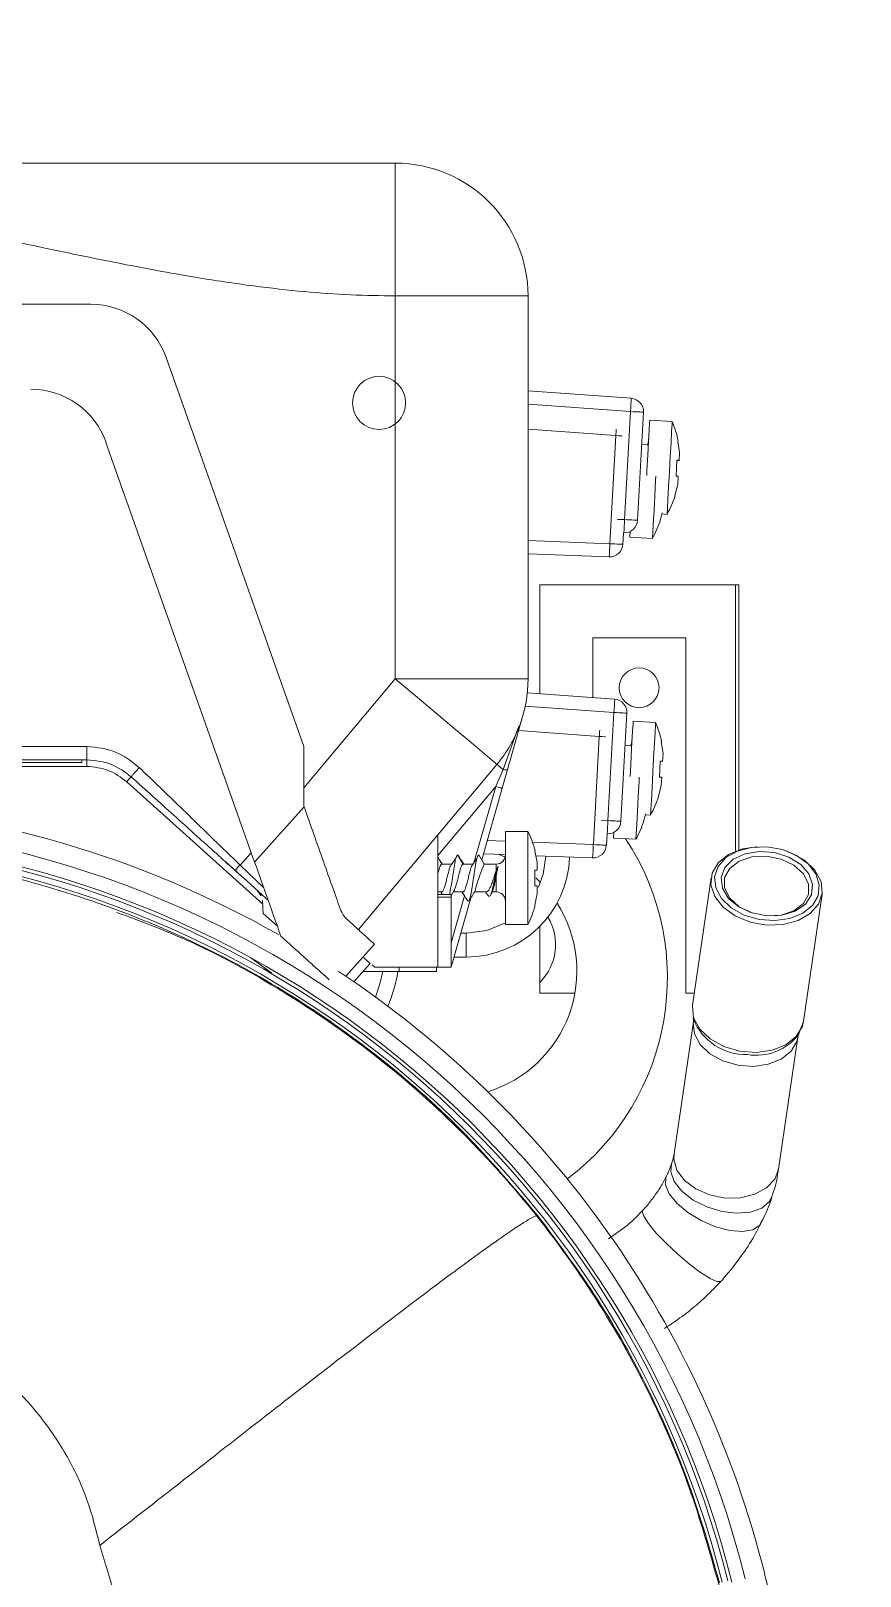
# Model space of a CAD drawing. Header units: millimetres. Extents: x 12325263 to 13848842, y -1463133 to 573208.
# Drawn here: x 12586212.8 to 12586275.3, y -826709.7 to -826593.3 of the extents above; entities that cross this region are included whole.
import ezdxf
from ezdxf.xclip import XClip

# ---------------------------------------------------------------- set-up
doc = ezdxf.new("R2010")
doc.units = ezdxf.units.MM
doc.header["$LTSCALE"] = 1000
doc.header["$XCLIPFRAME"] = 0
for name, color, linetype in [('fur202301', 252, 'Continuous'), ('WALL', 5, 'Continuous'), ('WALL-SHATCH', 8, 'Continuous'), ('建筑-楼板开洞', 251, 'Continuous')]:
    doc.layers.add(name, color=color, linetype=linetype)

# ---------------------------------------------------------------- blocks, each defined once
blk = doc.blocks.new('adgshg13-A$C7F010FC0')
at = {"layer": 'WALL-SHATCH'}
h = blk.add_hatch(color=256, dxfattribs=at)
h.dxf.hatch_style = 1
h.paths.add_polyline_path([(-60384.17, -16880.9), (-763.16, 197.48), (12587.62, -13153.3), (12587.62, -157996.02), (-162964.85, -188820.43), (-171262.38, -180522.9), (-171262.38, -31310.9), (-150707.19, -10755.71), (-131860.08, -7980.9), (-99162.38, -7980.9), (-99162.38, -4980.9), (-76620.43, -4980.9), (-70107.65, -16880.9)], flags=16)
h.paths.add_polyline_path([(-60091.23, -16380.9), (-646.88, 646.88), (12987.62, -12987.62), (12987.62, -158331.9), (-163100.58, -189250.38), (-171662.38, -180688.59), (-171662.38, -31145.21), (-150777.9, -10260.73), (-131896.69, -7480.9), (-99562.38, -7480.9), (-99562.38, -4580.9), (-76365.55, -4580.9), (-69907.51, -16380.9)])
blk = doc.blocks.new('A$C4C7A72D3')
at = {"layer": 'WALL', "color": 1}
blk.add_blockref('adgshg13-A$C7F010FC0', (210433.01, 205503.57), dxfattribs=at)
blk = doc.blocks.new('asdgag2019061912090910327')
at = {"color": 1, "linetype": 'Continuous', "lineweight": 0}
for p, q in [((448.81, -324.68), (439.23, -326.08)), ((438.03, -326.51), (428.1, -327.96)), ((439.22, -326.08), (438.23, -326.45)), ((452.05, -327.34), (452.03, -327.28)), ((424.01, -329.29), (423.85, -329.4)), ((452.37, -329.63), (452.37, -329.56)), ((472.1, -331.2), (452.04, -331.2)), ((472.1, -330.95), (452.13, -330.95)), ((472.1, -345.95), (472.1, -330.95)), ((440.45, -334.44), (450.03, -333.04)), ((429.26, -335.83), (439.19, -334.37)), ((439.39, -334.38), (439.46, -334.39)), ((441.35, -334.95), (441.35, -334.31)), ((441.35, -334.95), (468.1, -334.95)), ((468.1, -334.95), (468.1, -341.95)), ((479.67, -335.54), (478.83, -335.76)), ((480.27, -335.51), (479.67, -335.54)), ((480.28, -335.68), (481.48, -335.62)), ((482.07, -335.41), (481.47, -335.44)), ((482.93, -335.54), (482.07, -335.41)), ((484.5, -337.66), (484.4, -335.97)), ((457.01, -336.79), (456.16, -337.01)), ((457.61, -336.76), (457.01, -336.79)), ((457.62, -336.93), (458.81, -336.87)), ((459.4, -336.66), (458.8, -336.69)), ((460.27, -336.79), (459.4, -336.66)), ((461.83, -338.91), (461.74, -337.22)), ((475.6, -337.46), (475.7, -339.15)), ((477.52, -336.73), (477.02, -336.86)), ((477.41, -336.36), (477.44, -336.75)), ((454.85, -337.98), (454.35, -338.11)), ((454.75, -337.61), (454.77, -338)), ((485.1, -338.13), (476.96, -338.58)), ((482.66, -338.27), (482.64, -337.86)), ((452.94, -338.71), (453.03, -340.4)), ((462.43, -339.38), (454.3, -339.83)), ((459.99, -339.51), (459.97, -339.1)), ((476.03, -339.63), (475.15, -339.68)), ((476.02, -339.63), (476.02, -339.62)), ((485.15, -339.11), (477.02, -339.56)), ((477.02, -339.56), (477.03, -340.08)), ((485.71, -346.83), (485.15, -339.11)), ((486.72, -346.83), (486.15, -339.06)), ((453.36, -340.88), (452.49, -340.93)), ((453.35, -340.88), (453.35, -340.86)), ((462.49, -340.36), (454.35, -340.81)), ((454.35, -340.81), (454.37, -341.33)), ((462.97, -347.04), (462.49, -340.36)), ((463.96, -346.89), (463.49, -340.31)), ((474.44, -346.83), (474.21, -340.72)), ((483.34, -340.21), (475.2, -340.66)), ((475.2, -340.66), (475.44, -346.83)), ((483.82, -346.83), (483.34, -340.21)), ((451.7, -346.24), (451.54, -341.96)), ((460.68, -341.46), (452.54, -341.91)), ((452.54, -341.91), (452.71, -346.5)), ((461.12, -347.54), (460.68, -341.46)), ((468.1, -341.95), (463.61, -341.95)), ((441.35, -345.95), (441.35, -343.3)), ((441.35, -345.95), (446.38, -345.95)), ((448.82, -346.14), (447.99, -346.32)), ((449.42, -346.14), (448.82, -346.14)), ((449.42, -346.32), (449.42, -346.14)), ((450.62, -346.32), (449.42, -346.32)), ((449.57, -345.95), (449.74, -345.95)), ((450.62, -346.14), (450.62, -346.32)), ((451.22, -346.14), (450.62, -346.14)), ((452.05, -346.32), (451.22, -346.14)), ((463.9, -345.95), (472.1, -345.95)), ((446.52, -346.84), (446.52, -348.53)), ((450.02, -346.84), (446.52, -346.84)), ((453.52, -346.84), (450.02, -346.84)), ((453.52, -348.53), (453.52, -346.84)), ((458.2, -348.71), (461.45, -347.51)), ((465.01, -346.83), (465.01, -356.83)), ((465.01, -346.83), (493.86, -346.83)), ((493.86, -346.83), (493.86, -349.76)), ((450.02, -348.53), (446.52, -348.53)), ((453.52, -348.53), (450.02, -348.53)), ((451.4, -350.32), (456.78, -348.78)), ((451.58, -348.56), (451.81, -349.06)), ((451.85, -350.19), (451.79, -348.53)), ((452.79, -348.53), (452.84, -349.91)), ((456.78, -348.78), (458.19, -348.38)), ((456.92, -349.26), (458.2, -348.71)), ((458.58, -349.17), (446.14, -359.61)), ((448.97, -349.23), (448.97, -349.54)), ((450.18, -349.23), (448.97, -349.23)), ((448.97, -349.97), (448.97, -350.87)), ((451.07, -349.23), (450.58, -349.23)), ((451.07, -350.13), (451.07, -349.23)), ((451.1, -350.14), (451.07, -350.12)), ((451.07, -350.13), (451.77, -350.53)), ((451.16, -350.91), (456.92, -349.26)), ((451.71, -353.63), (456.92, -349.26)), ((493.86, -349.76), (493.86, -356.83)), ((443.31, -352.63), (448.53, -351.14)), ((451.07, -351.73), (451.07, -350.97)), ((444.07, -351.49), (444.07, -352.41)), ((445.87, -351.49), (444.07, -351.49)), ((445.13, -352.63), (448.69, -351.61)), ((445.87, -351.9), (445.87, -351.49)), ((449.05, -352.41), (448.71, -352.63)), ((448.97, -351.74), (448.97, -352.47)), ((451.77, -352.13), (451.07, -351.73)), ((451.07, -353.33), (451.07, -352.57)), ((451.66, -352.05), (451.77, -352.13)), ((443.31, -353.73), (442.98, -353.73)), ((442.98, -353.73), (442.98, -356.53)), ((448.59, -352.63), (443.31, -352.63)), ((443.31, -352.63), (443.31, -353.63)), ((443.31, -353.63), (443.31, -358.38)), ((453.27, -353.63), (443.31, -353.63)), ((448.59, -353.63), (448.59, -352.63)), ((448.79, -353.63), (448.79, -352.63)), ((448.79, -353.28), (448.97, -353.4)), ((448.97, -353.34), (448.97, -353.63)), ((442.98, -356.53), (442.98, -359.27)), ((442.98, -356.53), (443.31, -356.53)), ((465.01, -356.83), (456.81, -363.71)), ((493.86, -356.83), (465.01, -356.83)), ((445.04, -358.39), (442.62, -360.56)), ((443.31, -358.38), (443.49, -358.58)), ((442.21, -359.96), (443.59, -358.72)), ((455.37, -363.69), (451.22, -367.42)), ((455.43, -363.71), (455.37, -363.69)), ((455.43, -363.71), (459.92, -363.71)), ((459.92, -363.71), (489.23, -374.09)), ((442.89, -366.14), (444, -367.71)), ((447.35, -366.78), (446.39, -365.71)), ((448.05, -366.81), (457.27, -377.05)), ((449.12, -367.26), (448.69, -366.92)), ((449.27, -366.73), (451, -368.52)), ((451.93, -367.68), (451, -368.52)), ((451.22, -367.42), (482.83, -378.62)), ((458.43, -380.06), (458.93, -380.06)), ((458.43, -380.06), (458.43, -391.01)), ((458.73, -380.44), (458.73, -406.43)), ((458.93, -380.44), (458.73, -380.44)), ((459.93, -380.06), (458.93, -380.06)), ((458.93, -409.49), (458.93, -380.06)), ((459.93, -380.06), (459.93, -409.36)), ((493.23, -379.75), (493.23, -426.81))]:
    blk.add_line(p, q, dxfattribs=at)
at = {"color": 1, "linetype": 'Continuous', "lineweight": 0, "flags": 128}
for points in [[(446.48, -328.86), (446.51, -327.62), (446.81, -326.49), (447.34, -325.57), (448.05, -324.95), (448.88, -324.67), (449.77, -324.76), (450.62, -325.22), (451.36, -326), (451.93, -327.03), (452.03, -327.28)], [(452.37, -328.83), (452.33, -330), (452.05, -331.06), (451.56, -331.92), (450.89, -332.51), (450.1, -332.78), (449.27, -332.69), (448.47, -332.26), (447.77, -331.52), (447.23, -330.55), (446.9, -329.42), (446.82, -328.24), (446.97, -327.12), (447.37, -326.14), (447.96, -325.41), (448.69, -324.98), (449.51, -324.89), (450.33, -325.15), (451.09, -325.74), (451.72, -326.6), (452.16, -327.67), (452.37, -328.83)], [(447.43, -330.07), (447.85, -330.92), (448.51, -331.64), (449.27, -332.02), (450.05, -332.02), (450.75, -331.64), (451.3, -330.92), (451.61, -329.96), (451.67, -328.86), (451.45, -327.76), (450.98, -326.8), (450.33, -326.08), (449.57, -325.7), (448.79, -325.7), (448.09, -326.08), (447.54, -326.8), (447.23, -327.76), (447.17, -328.27)], [(447.18, -328.83), (447.39, -329.95), (447.85, -330.96), (448.49, -331.73), (449.26, -332.18), (450.06, -332.28), (450.81, -332), (451.43, -331.38), (451.85, -330.48), (452.03, -329.4), (451.94, -328.26), (451.6, -327.19), (451.05, -326.29), (450.33, -325.67), (449.54, -325.39), (448.75, -325.48), (448.06, -325.94), (447.53, -326.71), (447.22, -327.71), (447.18, -328.83)], [(439.18, -334.37), (439.12, -334.38), (438.29, -334.29), (437.49, -333.86), (436.79, -333.13), (436.25, -332.16), (435.92, -331.03), (435.83, -329.85), (435.99, -328.73), (436.38, -327.75), (436.97, -327.02), (437.7, -326.59), (438.04, -326.51)], [(439.23, -326.08), (438.87, -326.16), (438.09, -326.62), (437.47, -327.4), (437.05, -328.44), (436.88, -329.63), (436.98, -330.89), (437.32, -332.08), (437.9, -333.12), (438.64, -333.9), (439.49, -334.36), (440.37, -334.45), (440.45, -334.44)], [(428.1, -327.96), (427.33, -328.25), (426.68, -328.86), (426.2, -329.75), (425.94, -330.82), (425.92, -331.99), (426.15, -333.15), (426.61, -334.2), (427.24, -335.04), (428.01, -335.61), (428.84, -335.84), (429.26, -335.83)], [(426.03, -328.46), (425.65, -328.65), (425.16, -329.23), (424.86, -330.07), (424.77, -331.1), (424.9, -332.23), (425.25, -333.37), (425.77, -334.4), (426.43, -335.24), (427.16, -335.81), (427.9, -336.07), (428.49, -336.02)], [(452.37, -329.63), (452.21, -330.68), (451.79, -331.72), (451.17, -332.5), (450.38, -332.96), (449.52, -333.05), (448.64, -332.77), (447.83, -332.14), (447.17, -331.23), (446.7, -330.1), (446.48, -328.86)], [(423.85, -329.4), (423.52, -329.9), (423.39, -330.67), (423.47, -331.63), (423.76, -332.7), (424.23, -333.78), (424.84, -334.78), (425.53, -335.61), (426.24, -336.19), (426.91, -336.47), (427.48, -336.44), (427.54, -336.41)], [(419.64, -332.31), (419.63, -332.6), (419.85, -333.12), (420.3, -333.83), (420.93, -334.67), (421.68, -335.55), (422.49, -336.41), (423.28, -337.17), (423.99, -337.75), (424.55, -338.11), (424.91, -338.22), (424.99, -338.18)], [(484.4, -335.97), (484.21, -335.98), (483.67, -336.01), (482.82, -336.06), (481.77, -336.12), (480.62, -336.18), (479.51, -336.24), (478.54, -336.3), (477.84, -336.33), (477.46, -336.36), (477.41, -336.36)], [(480.28, -335.68), (480.28, -335.66), (480.28, -335.63), (480.28, -335.61), (480.28, -335.58), (480.28, -335.56), (480.27, -335.54), (480.27, -335.52), (480.27, -335.51)], [(481.47, -335.44), (481.47, -335.46), (481.47, -335.48), (481.47, -335.5), (481.47, -335.52), (481.48, -335.54), (481.48, -335.57), (481.48, -335.59), (481.48, -335.62)], [(461.74, -337.22), (461.55, -337.23), (461, -337.26), (460.16, -337.31), (459.1, -337.37), (457.96, -337.43), (456.84, -337.49), (455.88, -337.54), (455.17, -337.58), (454.8, -337.6), (454.75, -337.61)], [(457.62, -336.93), (457.62, -336.91), (457.61, -336.88), (457.61, -336.86), (457.61, -336.83), (457.61, -336.81), (457.61, -336.79), (457.61, -336.77), (457.61, -336.76)], [(458.8, -336.69), (458.81, -336.71), (458.81, -336.73), (458.81, -336.75), (458.81, -336.77), (458.81, -336.79), (458.81, -336.81), (458.81, -336.84), (458.81, -336.87)], [(480.28, -337.2), (479.96, -337.22), (478.81, -337.28), (477.7, -337.34), (476.73, -337.4), (476.03, -337.43), (475.65, -337.45), (475.6, -337.46)], [(457.61, -338.45), (457.29, -338.47), (456.15, -338.53), (455.03, -338.59), (454.07, -338.64), (453.36, -338.68), (452.99, -338.7), (452.94, -338.71)], [(476.96, -338.58), (476.96, -338.6), (476.97, -338.65), (476.97, -338.74), (476.98, -338.87), (476.99, -339.01), (476.99, -339.18), (477, -339.37), (477.02, -339.56)], [(484.5, -337.66), (484.31, -337.67), (483.76, -337.7), (482.91, -337.75), (481.86, -337.81), (480.71, -337.87), (480.34, -337.89)], [(485.15, -339.11), (485.14, -338.92), (485.13, -338.74), (485.12, -338.57), (485.12, -338.42), (485.11, -338.3), (485.1, -338.21), (485.1, -338.15), (485.1, -338.13)], [(461.83, -338.91), (461.64, -338.92), (461.09, -338.95), (460.25, -339), (459.2, -339.06), (458.05, -339.12), (457.67, -339.14)], [(462.49, -340.36), (462.48, -340.17), (462.47, -339.98), (462.46, -339.82), (462.45, -339.67), (462.44, -339.55), (462.44, -339.45), (462.43, -339.4), (462.43, -339.38)], [(475.15, -339.68), (475.15, -339.7), (475.16, -339.75), (475.16, -339.84), (475.17, -339.97), (475.17, -340.11), (475.18, -340.28), (475.19, -340.47), (475.2, -340.66)], [(476.12, -339.13), (476.12, -339.13), (475.75, -339.15), (475.7, -339.15)], [(483.34, -340.21), (483.33, -340.02), (483.32, -339.84), (483.32, -339.74)], [(452.49, -340.93), (452.49, -340.95), (452.49, -341), (452.49, -341.09), (452.5, -341.21), (452.51, -341.36), (452.52, -341.53), (452.53, -341.72), (452.54, -341.91)], [(453.46, -340.37), (453.45, -340.37), (453.08, -340.39), (453.03, -340.4)], [(454.3, -339.83), (454.3, -339.85), (454.3, -339.9), (454.3, -339.99), (454.31, -340.12), (454.32, -340.26), (454.33, -340.43), (454.34, -340.62), (454.35, -340.81)], [(460.68, -341.46), (460.67, -341.27), (460.66, -341.08), (460.65, -340.99)], [(449.33, -346.05), (450.32, -345.69), (451.67, -345.49)], [(449.74, -345.95), (450, -346.22), (450.02, -346.24)], [(445.87, -351.49), (446.08, -349.93), (446.65, -348.53)], [(458.2, -348.71), (458.28, -348.81), (458.35, -348.9), (458.42, -348.98), (458.48, -349.04), (458.52, -349.1), (458.56, -349.14), (458.58, -349.16), (458.58, -349.17)], [(465.01, -356.83), (463.76, -355.34), (462.55, -353.9), (461.44, -352.57), (460.47, -351.41), (459.67, -350.46), (459.07, -349.75), (458.71, -349.32), (458.58, -349.17)], [(441.06, -358.32), (442.04, -357.99), (442.98, -357.77)], [(457.27, -377.05), (457.34, -376.99), (457.41, -376.92), (457.48, -376.87), (457.53, -376.82), (457.58, -376.77), (457.61, -376.74), (457.63, -376.72), (457.64, -376.72)]]:
    blk.add_lwpolyline(points, dxfattribs=at)
at = {"color": 1, "linetype": 'Continuous', "lineweight": 0}
for centre, radius in [((464.35, -338.46), 1.5), ((485.8, -358.05), 2)]:
    blk.add_circle(centre, radius, dxfattribs=at)
for centre, radius, start, end in [((360.51, -477.33), 152.89, 75.9599, 84.2364), ((440.77, -329.66), 4.1, 128.1287, 188.8196), ((378.99, -403.45), 76.74, 33.4755, 75.9599), ((378.99, -403.45), 75.23, 284.0401, 75.9599), ((441.01, -330.4), 4.29, 178.5088, 247.8198), ((378.99, -403.45), 74.2, 284.0401, 75.9599), ((378.99, -403.45), 73.49, 284.1738, 75.8262), ((378.99, -403.45), 73.93, 284.1738, 75.8262), ((481.31, -343.35), 8, 108.0812, 119.0976), ((481.31, -343.35), 8, 67.2086, 78.2181), ((442.51, -355.33), 19, 56.5587, 142.9095), ((458.64, -344.6), 8, 108.0812, 119.0976), ((458.64, -344.6), 8, 67.2086, 78.2181), ((479.5, -344.45), 8, 108.0812, 119.0976), ((456.83, -345.7), 8, 108.0812, 119.0976), ((477.02, -339.58), 1, 93.1531, 137.6531), ((483.1, -338.74), 1, 93.1531, 117.8596), ((485.15, -339.13), 1, 48.6531, 93.1531), ((485.15, -339.13), 1, 4.1529, 48.6531), ((460.44, -339.99), 1, 93.1531, 117.8596), ((462.49, -340.38), 1, 48.6531, 93.1531), ((462.49, -340.38), 1, 4.1529, 48.6531), ((475.21, -340.68), 1, 93.1531, 137.6531), ((477.02, -339.58), 1, 137.6531, 182.1532), ((477.3, -353.89), 14.33, 91.1585, 95.1567), ((486.45, -353.49), 14.43, 91.1659, 95.1357), ((452.54, -341.93), 1, 93.1531, 137.6531), ((454.35, -340.83), 1, 137.6531, 182.1532), ((454.64, -355.14), 14.33, 91.1585, 95.1567), ((454.35, -340.83), 1, 93.1531, 137.6531), ((463.77, -354.61), 14.31, 91.155, 95.1602), ((475.21, -340.68), 1, 137.6531, 182.1532), ((475.49, -354.99), 14.33, 91.1585, 95.1567), ((486.99, -390.35), 50.27, 93.6161, 94.1592), ((452.54, -341.93), 1, 137.6531, 182.1532), ((452.83, -356.24), 14.33, 91.1585, 95.1567), ((464.32, -391.6), 50.27, 93.6161, 94.1592), ((443.01, -352.65), 9.5, 57.418, 162.9972), ((451.87, -351.49), 7.8, 91.9742, 180), ((445.01, -348.74), 3.99, 58.6882, 135.6318), ((450.02, -354.03), 8, 104.7621, 115.9445), ((450.02, -354.03), 8, 64.0555, 75.2303), ((465.01, -356.83), 10, 110, 130), ((465.01, -356.83), 10, 90, 110), ((493.86, -356.83), 10, 0, 90), ((448.27, -349.23), 0.7, 0, 90), ((451.77, -349.23), 0.7, 90, 180), ((445.88, -338.22), 12.99, 284.0968, 293.5256), ((445.01, -368.45), 12, 99.7632, 112.7866), ((378.99, -403.45), 76.74, 284.0401, 29.5327), ((448.32, -365.95), 3.71, 307.7544, 316.2485), ((487.23, -379.75), 6, 0, 70.5), ((480.83, -384.27), 6, 0, 70.5)]:
    blk.add_arc(centre, radius, start, end, dxfattribs=at)
for points, knots in [([(438.21, -326.46), (438.21, -326.46), (438.21, -326.46), (438.11, -326.49), (438.03, -326.51)], [0, 0, 0, 0, 0.296636, 1, 1, 1, 1]), ([(428.1, -327.98), (428.02, -327.99), (427.41, -328.04), (426.72, -328.21), (426.12, -328.44), (426.04, -328.47)], [0, 0, 0, 0, 0.124795, 0.880932, 1, 1, 1, 1]), ([(424.02, -329.31), (423.82, -329.4), (423.11, -329.73), (421.95, -330.47), (420.69, -331.38), (419.96, -332.03), (419.65, -332.29)], [0, 0, 0, 0, 0.127363, 0.461919, 0.776801, 1, 1, 1, 1]), ([(426.04, -328.46), (426.02, -328.46), (425.48, -328.6), (424.77, -328.9), (424.09, -329.26), (423.93, -329.35)], [0, 0, 0, 0, 0.027579, 0.76474, 1, 1, 1, 1]), ([(396.74, -332.44), (399.21, -333.13), (404.21, -334.55), (411.43, -337.68), (418.46, -341.62), (425.12, -346.42), (431.29, -352.01), (436.82, -358.3), (441.55, -365.19), (445.15, -371.71), (446.78, -376.05), (447.43, -377.79)], [0, 0, 0, 0, 0.108696, 0.219771, 0.333067, 0.44964, 0.56717, 0.685466, 0.803755, 0.921285, 1, 1, 1, 1]), ([(424.57, -346.08), (422.49, -344.53), (418.34, -341.43), (411.53, -337.67), (404.4, -334.54), (399.42, -333.12), (396.93, -332.41)], [0, 0, 0, 0, 0.25, 0.499999, 0.749999, 1, 1, 1, 1]), ([(419.64, -332.31), (419.27, -332.66), (418.57, -333.33), (417.57, -334.47), (416.76, -335.53), (416.28, -336.27), (416.1, -336.55)], [0, 0, 0, 0, 0.278758, 0.524825, 0.821429, 1, 1, 1, 1]), ([(439.19, -334.37), (439.19, -334.37), (439.26, -334.35), (439.4, -334.38), (439.38, -334.37), (439.38, -334.37)], [0, 0, 0, 0, 0.020646, 0.87287, 1, 1, 1, 1]), ([(427.54, -336.42), (427.67, -336.36), (428.01, -336.18), (428.31, -336.08), (428.5, -336.02)], [0, 0, 0, 0, 0.365105, 1, 1, 1, 1]), ([(428.5, -336.02), (428.59, -335.99), (428.88, -335.89), (429.14, -335.84), (429.25, -335.83), (429.25, -335.83)], [0, 0, 0, 0, 0.305542, 0.958154, 1, 1, 1, 1]), ([(425, -338.19), (425.06, -338.12), (425.38, -337.83), (425.97, -337.37), (426.76, -336.82), (427.28, -336.55), (427.55, -336.41)], [0, 0, 0, 0, 0.081471, 0.381868, 0.686555, 1, 1, 1, 1]), ([(422.84, -340.77), (423.17, -340.29), (423.63, -339.61), (424.38, -338.77), (424.77, -338.4), (425, -338.19)], [0, 0, 0, 0, 0.509925, 0.720568, 1, 1, 1, 1]), ([(399.76, -379.09), (401.41, -376.97), (404.74, -372.7), (409.52, -366.59), (413.95, -360.87), (417.42, -356.33), (419.97, -352.95), (421.74, -350.53), (423.01, -348.75), (423.83, -347.54), (424.32, -346.75), (424.59, -346.24), (424.58, -346.13), (424.57, -346.08)], [0, 0, 0, 0, 0.139341, 0.280582, 0.419984, 0.553845, 0.638591, 0.719148, 0.795339, 0.849661, 0.901738, 0.951785, 1, 1, 1, 1]), ([(452.26, -403.45), (452.17, -400.7), (451.99, -395.21), (450.56, -387.08), (448.28, -379.15), (445.11, -371.53), (441.12, -364.31), (436.33, -357.6), (430.85, -351.42), (426.67, -347.86), (424.57, -346.08)], [0, 0, 0, 0, 0.125, 0.250001, 0.375, 0.5, 0.625, 0.750001, 0.875, 1, 1, 1, 1]), ([(458.19, -348.38), (458.6, -348.26), (459.5, -348), (460.86, -347.62), (461.79, -347.35), (462.26, -347.22)], [0, 0, 0, 0, 0.297537, 0.644152, 1, 1, 1, 1]), ([(450.92, -349.08), (450.88, -349.09), (450.77, -349.15), (450.46, -349.23), (450.02, -349.33), (449.53, -349.43), (449.08, -349.53), (448.76, -349.63), (448.6, -349.73), (448.67, -349.78), (448.69, -349.81)], [0, 0, 0, 0, 0.065808, 0.188871, 0.316524, 0.449306, 0.586779, 0.729323, 0.876487, 1, 1, 1, 1]), ([(450.92, -349.08), (450.88, -349.08), (450.77, -349.11), (450.52, -349.17), (450.29, -349.21), (450.18, -349.23)], [0, 0, 0, 0, 0.2061203, 0.622874, 1, 1, 1, 1]), ([(450.58, -349.23), (450.66, -349.2), (450.79, -349.15), (450.88, -349.09), (450.92, -349.08)], [0, 0, 0, 0, 0.648165, 1, 1, 1, 1]), ([(456.78, -348.78), (456.78, -348.79), (456.78, -348.8), (456.82, -348.92), (456.86, -349.07), (456.9, -349.2), (456.92, -349.26)], [0, 0, 0, 0, 0.249981, 0.499991, 0.750045, 1, 1, 1, 1]), ([(458.19, -348.38), (458.18, -348.39), (458.16, -348.4), (458.16, -348.47), (458.17, -348.58), (458.19, -348.67), (458.2, -348.71)], [0, 0, 0, 0, 0.2443098, 0.5000338, 0.7557459, 1, 1, 1, 1]), ([(448.68, -349.81), (448.75, -349.87), (448.85, -349.94), (448.94, -350.02), (448.97, -350.04)], [0, 0, 0, 0, 0.724688, 1, 1, 1, 1]), ([(449.06, -349.49), (449.04, -349.51), (448.93, -349.56), (448.83, -349.61), (448.75, -349.65)], [0, 0, 0, 0, 0.272212, 1, 1, 1, 1]), ([(450.58, -349.23), (450.49, -349.26), (450.29, -349.33), (449.93, -349.45), (449.57, -349.57), (449.25, -349.7), (449.05, -349.82), (448.96, -349.91), (448.98, -349.96), (448.98, -349.97)], [0, 0, 0, 0, 0.135041, 0.301342, 0.467598, 0.634009, 0.801158, 0.968055, 1, 1, 1, 1]), ([(449.07, -349.5), (449.1, -349.49), (449.18, -349.45), (449.42, -349.38), (449.76, -349.31), (450.02, -349.26), (450.16, -349.23), (450.18, -349.23)], [0, 0, 0, 0, 0.172365, 0.434208, 0.696071, 0.957803, 1, 1, 1, 1]), ([(451.77, -350.53), (451.74, -350.56), (451.69, -350.63), (451.29, -350.73), (450.7, -350.83), (450.02, -350.93), (449.33, -351.03), (448.75, -351.13), (448.37, -351.23), (448.22, -351.32), (448.32, -351.37), (448.36, -351.4)], [0, 0, 0, 0, 0.11553, 0.230934, 0.346373, 0.461793, 0.577213, 0.692672, 0.808134, 0.923548, 1, 1, 1, 1]), ([(449.05, -350.81), (448.93, -350.89), (448.69, -351.05), (448.44, -351.19), (448.32, -351.27)], [0, 0, 0, 0, 0.493451, 1, 1, 1, 1]), ([(448.33, -351.4), (448.45, -351.47), (448.67, -351.6), (448.88, -351.74), (448.97, -351.8)], [0, 0, 0, 0, 0.570528, 1, 1, 1, 1]), ([(450.95, -351.05), (450.91, -351.07), (450.82, -351.12), (450.56, -351.19), (450.22, -351.28), (449.85, -351.37), (449.5, -351.46), (449.21, -351.55), (449.03, -351.64), (448.95, -351.71), (448.97, -351.74), (448.97, -351.74)], [0, 0, 0, 0, 0.088092, 0.216562, 0.345101, 0.473971, 0.603027, 0.732167, 0.861568, 0.99095, 1, 1, 1, 1]), ([(450.86, -351.11), (450.97, -351.03), (451.2, -350.88), (451.44, -350.73), (451.56, -350.66)], [0, 0, 0, 0, 0.496688, 1, 1, 1, 1]), ([(451.77, -352.13), (451.74, -352.16), (451.69, -352.23), (451.29, -352.33), (450.7, -352.43), (450.02, -352.53), (449.33, -352.63), (448.97, -352.7), (448.79, -352.73)], [0, 0, 0, 0, 0.167096, 0.334262, 0.501421, 0.668529, 0.835638, 1, 1, 1, 1]), ([(449.06, -352.42), (449.07, -352.41), (449.12, -352.36), (449.34, -352.29), (449.65, -352.2), (450.02, -352.1), (450.38, -352.02), (450.65, -351.94), (450.82, -351.89), (450.91, -351.85), (450.97, -351.82), (451.04, -351.78), (451.06, -351.75), (451.07, -351.73)], [0, 0, 0, 0, 0.055778, 0.181742, 0.307681, 0.433446, 0.559183, 0.684528, 0.7465, 0.808296, 0.839121, 0.869955, 1, 1, 1, 1]), ([(450.86, -352.71), (450.97, -352.63), (451.2, -352.48), (451.43, -352.33), (451.56, -352.26)], [0, 0, 0, 0, 0.4967152, 1, 1, 1, 1]), ([(451.68, -352.05), (451.56, -351.98), (451.35, -351.85), (451.15, -351.72), (451.07, -351.67)], [0, 0, 0, 0, 0.612794, 1, 1, 1, 1]), ([(448.78, -352.63), (448.78, -352.63), (448.78, -352.63), (448.76, -352.63), (448.72, -352.63), (448.66, -352.63), (448.61, -352.63), (448.59, -352.63)], [0, 0, 0, 0, 0.1377364, 0.3532157, 0.5688939, 0.7843917, 1, 1, 1, 1]), ([(450.95, -352.65), (450.94, -352.66), (450.89, -352.69), (450.69, -352.76), (450.37, -352.84), (450, -352.94), (449.64, -353.02), (449.32, -353.12), (449.09, -353.21), (448.97, -353.28), (448.98, -353.33), (448.98, -353.34)], [0, 0, 0, 0, 0.032276, 0.161051, 0.289911, 0.418927, 0.548322, 0.677699, 0.807399, 0.9371, 1, 1, 1, 1]), ([(450.32, -353.63), (450.34, -353.63), (450.48, -353.59), (450.65, -353.54), (450.82, -353.49), (450.91, -353.45), (450.97, -353.42), (451.04, -353.38), (451.06, -353.35), (451.07, -353.33)], [0, 0, 0, 0, 0.039653, 0.312705, 0.447716, 0.582343, 0.649497, 0.716672, 1, 1, 1, 1]), ([(451.56, -353.6), (451.43, -353.53), (451.27, -353.42), (451.11, -353.32), (451.07, -353.29)], [0, 0, 0, 0, 0.722935, 1, 1, 1, 1]), ([(451.59, -353.63), (451.54, -353.6), (451.36, -353.49), (451.18, -353.39), (451.07, -353.33)], [0, 0, 0, 0, 0.3355601, 1, 1, 1, 1]), ([(493.86, -356.83), (493.88, -357.94), (493.91, -360.23), (494.17, -363.78), (494.61, -367.7), (495.17, -371.4), (495.78, -374.86), (496.37, -377.92), (496.93, -380.7), (497.48, -383.3), (497.98, -385.62), (498.45, -387.85), (499.05, -390.71), (499.73, -394.1), (500.45, -398.13), (501, -401.7), (501.4, -404.96), (501.67, -407.91), (501.83, -410.69), (501.85, -412.47), (501.86, -413.35)], [0, 0, 0, 0, 0.058302, 0.119848, 0.186981, 0.264951, 0.316039, 0.371247, 0.428681, 0.464415, 0.510902, 0.553, 0.583999, 0.664212, 0.73458, 0.798429, 0.854016, 0.906642, 0.953917, 1, 1, 1, 1]), ([(503.86, -356.83), (503.84, -356.83), (503.81, -356.83), (503.53, -356.83), (503.05, -356.83), (502.23, -356.83), (500.96, -356.83), (499.43, -356.83), (497.68, -356.83), (495.82, -356.83), (494.51, -356.83), (493.86, -356.83)], [0, 0, 0, 0, 0.091715, 0.169323, 0.250167, 0.376349, 0.500112, 0.630294, 0.750054, 0.87624, 1, 1, 1, 1]), ([(503.86, -356.83), (503.86, -357.94), (503.86, -360.23), (503.86, -363.78), (503.86, -367.7), (503.86, -371.4), (503.86, -374.86), (503.86, -377.92), (503.86, -380.69), (503.86, -383.3), (503.86, -385.62), (503.86, -387.85), (503.86, -390.71), (503.86, -394.1), (503.86, -398.13), (503.86, -401.7), (503.86, -404.96), (503.86, -407.91), (503.86, -410.69), (503.86, -412.47), (503.86, -413.35)], [0, 0, 0, 0, 0.0582956, 0.1198417, 0.1869785, 0.2649425, 0.3160345, 0.3712363, 0.4286765, 0.4644082, 0.5109003, 0.5529932, 0.583997, 0.6642098, 0.7345712, 0.7984288, 0.854008, 0.9066421, 0.9539125, 1, 1, 1, 1]), ([(445.04, -358.39), (445.06, -358.42), (445.1, -358.47), (445.48, -358.88), (446.04, -359.51), (446.59, -360.12), (446.87, -360.43)], [0, 0, 0, 0, 0.250004, 0.500001, 0.75, 1, 1, 1, 1]), ([(444.07, -359.26), (444.05, -359.23), (443.94, -359.11), (443.78, -358.93), (443.62, -358.75), (443.6, -358.73), (443.59, -358.72)], [0, 0, 0, 0, 0.084105, 0.389435, 0.694717, 1, 1, 1, 1]), ([(447.69, -360.97), (447.53, -360.9), (447.2, -360.76), (446.98, -360.54), (446.87, -360.43)], [0, 0, 0, 0, 0.479531, 1, 1, 1, 1]), ([(442.36, -361.8), (442.51, -361.97), (442.9, -362.4), (444.02, -363.65), (445.1, -364.85), (445.64, -365.45)], [0, 0, 0, 0, 0.2556071, 0.6278046, 1, 1, 1, 1]), ([(447.69, -360.97), (448.23, -361.17), (449.35, -361.56), (451.26, -362.24), (453.28, -362.95), (454.67, -363.45), (455.37, -363.69)], [0, 0, 0, 0, 0.242241, 0.493238, 0.74777, 1, 1, 1, 1]), ([(451.22, -367.42), (450.25, -367.08), (448.32, -366.4), (446.53, -365.76), (445.64, -365.45)], [0, 0, 0, 0, 0.503435, 1, 1, 1, 1]), ([(450.59, -368.89), (449.87, -368.08), (449.09, -367.22), (448.41, -366.47), (448.36, -366.41)], [0, 0, 0, 0, 0.9229537, 1, 1, 1, 1]), ([(448.34, -366.83), (448.19, -366.82), (447.88, -366.81), (447.53, -366.79), (447.35, -366.78)], [0, 0, 0, 0, 0.481462, 1, 1, 1, 1]), ([(451.27, -369.64), (451.22, -369.58), (451.11, -369.46), (450.86, -369.18), (450.56, -368.85), (450.34, -368.61), (450.23, -368.49)], [0, 0, 0, 0, 0.210828, 0.456373, 0.726073, 1, 1, 1, 1]), ([(450.59, -368.89), (451.45, -369.85), (452.84, -371.39), (455.19, -374), (456.68, -375.65), (457.64, -376.72)], [0, 0, 0, 0, 0.368239, 0.58986, 1, 1, 1, 1]), ([(451, -368.52), (451.9, -369.45), (453.34, -370.94), (455.79, -373.46), (457.33, -375.06), (458.33, -376.1)], [0, 0, 0, 0, 0.368237, 0.589865, 1, 1, 1, 1]), ([(399.76, -379.09), (398.42, -378.67), (395.86, -377.87), (392.02, -377.05), (389.51, -376.74), (388.29, -376.58)], [0, 0, 0, 0, 0.3554149, 0.6858914, 1, 1, 1, 1]), ([(457.27, -377.05), (457.6, -377.5), (458.27, -378.4), (458.37, -379.51), (458.43, -380.06)], [0, 0, 0, 0, 0.500001, 1, 1, 1, 1]), ([(458.33, -376.1), (458.25, -376.18), (458.12, -376.3), (457.96, -376.45), (457.85, -376.55), (457.76, -376.63), (457.67, -376.7), (457.65, -376.71), (457.64, -376.72)], [0, 0, 0, 0, 0.239434, 0.368341, 0.500001, 0.631653, 0.760569, 1, 1, 1, 1]), ([(457.64, -376.72), (458, -377.19), (458.74, -378.18), (458.86, -379.42), (458.93, -380.06)], [0, 0, 0, 0, 0.477842, 1, 1, 1, 1]), ([(458.33, -376.1), (458.79, -376.68), (459.71, -377.84), (459.85, -379.32), (459.93, -380.06)], [0, 0, 0, 0, 0.496848, 1, 1, 1, 1]), ([(418.07, -401.19), (417.99, -399.86), (417.84, -397.2), (416.72, -393.33), (414.98, -389.71), (412.66, -386.48), (409.85, -383.75), (406.68, -381.58), (403.29, -379.95), (400.92, -379.37), (399.76, -379.09)], [0, 0, 0, 0, 0.128453, 0.256786, 0.386044, 0.513541, 0.637602, 0.762426, 0.883925, 1, 1, 1, 1])]:
    blk.add_open_spline(points, degree=3, knots=knots, dxfattribs=at)
blk = doc.blocks.new('sdfgsdffhg')
at = {"layer": 'fur202301', "xscale": -1, "rotation": 270}
blk.add_blockref('asdgag2019061912090910327', (5513.17, 46949.68), dxfattribs=at)

msp = doc.modelspace()

# ---------------------------------------------------------------- block references
ref = msp.add_blockref('A$C4C7A72D3', (12385714.85, -906209.52), dxfattribs=dict(rotation=350.041249254255))
XClip(ref).set_block_clipping_path([(223442.8584877662, 85923.1187333744), (220542.7961432356, 85923.1422391906), (220542.8579492103, 89292.823275506), (211526.9150355905, 89292.8101311298), (210631.4331447985, 94392.8080583527), (206113.3685902953, 94392.8025418455), (206001.4315187763, 95030.3127344656), (204376.2826588508, 94744.9613686837), (203364.4570056833, 100506.9030052917), (197947.3947122637, 99555.7482674252), (192482.3428474721, 130679.4765393781), (190118.7804593667, 130264.4504016289), (191623.4071957469, 121695.6427078634), (177046.6486519482, 119136.2011700841), (175707.6223907359, 126760.8483765714), (173902.988371335, 128026.4039125028), (169528.3854461554, 127258.2903269802), (169070.0967394859, 129868.3614864857), (163308.2517458182, 128856.6693391807), (163766.52659606, 126246.6171700556), (159679.1795131005, 125528.9180921423), (170669.6888374612, 62935.797914044), (167222.1989369914, 62330.4650948944), (167939.7759490944, 58243.6808593175), (171386.9528796654, 58848.2912487988), (172857.0656793863, 50477.0032648193), (165962.5026008021, 49266.4230898353), (168037.7813034765, 37447.1796448426), (140649.9584970828, 32638.2390106404), (115387.9799239188, 28202.5781787895), (95598.7254695911, 140907.4332163476), (226939.476109907, 163968.8668500402), (240128.6952811591, 88852.8973128139)])

# ---------------------------------------------------------------- next in the draw order: hatches: boundary and pattern name
at = {"layer": '建筑-楼板开洞'}
h = msp.add_hatch(dxfattribs=at)
h.set_pattern_fill('DASH', color=256, scale=500)
h.set_pattern_definition([(0, (0, 0), (476.25, 476.25), [476.25, -476.25])])
h.paths.add_polyline_path([(12597696.74, -842386.79), (12590696.81, -842386.9), (12590697.07, -843986.79), (12595796.81, -843986.85), (12595797.07, -849736.85), (12588796.81, -849736.79), (12588796.81, -851936.79), (12564896.81, -851936.79), (12564896.81, -816186.79), (12568846.81, -816186.79), (12568846.81, -816040), (12568846.81, -807536.79), (12574696.83, -807536.8), (12574696.77, -810386.79), (12575896.81, -810386.79), (12579055.23, -810386.78), (12580496.91, -811828.21), (12580696.91, -819086.85), (12595696.92, -819086.72), (12595696.9, -812786.79), (12597696.66, -812786.79)])

# ---------------------------------------------------------------- next in the draw order: block references
msp.add_blockref('sdfgsdffhg', (12581083.9, -874056.8, 0))

doc.saveas('drawing.dxf')
